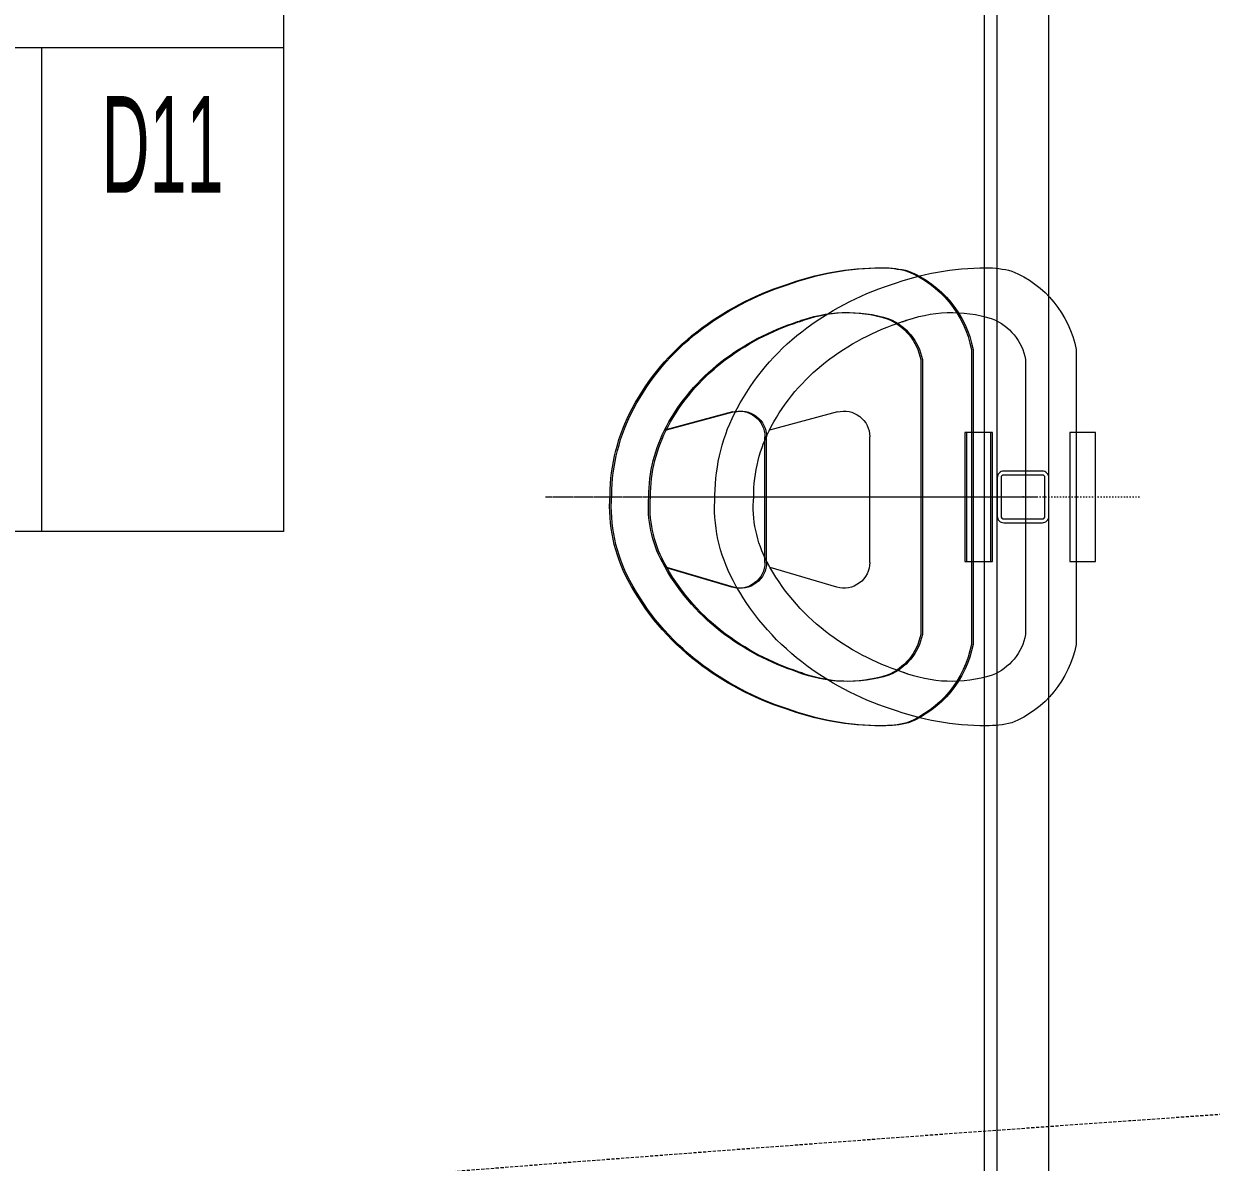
# Model space of a CAD drawing. Extents: x -1133 to 23780, y -1311 to 8245.
# Drawn here: x 10143.1 to 10235.1, y 2057.4 to 2145.7 of the extents above; entities that cross this region are included whole.
import ezdxf
from ezdxf.enums import TextEntityAlignment as Align

# ---------------------------------------------------------------- set-up
doc = ezdxf.new("R2010")
doc.units = 0
doc.header["$MEASUREMENT"] = 0
doc.linetypes.add('DOT2', pattern=[0.125, 0, -0.125])
doc.linetypes.add('HIDDEN', pattern=[0.375, 0.25, -0.125])
doc.layers.get('0').update_dxf_attribs({"color": 9, "lineweight": 9})
for name, color, linetype, lineweight in [('05V', 9, 'Continuous', 9), ('06D', 9, 'Continuous', 9), ('10', 9, 'Continuous', 9), ('11', 9, 'Continuous', 9), ('20', 9, 'DOT2', 9), ('21', 9, 'Continuous', 9), ('35', 9, 'Continuous', 9)]:
    doc.layers.add(name, color=color, linetype=linetype, lineweight=lineweight)
doc.styles.add('Arial', font='arial.ttf', dxfattribs={"height": 2.5})
doc.styles.add('MuuM_TEXT-STANDART', font='ARIALN.TTF')

# ---------------------------------------------------------------- blocks, each defined once
blk = doc.blocks.new('v-k-pisuar01-p-s')
at = {"linetype": 'DOT2'}
blk.add_line((0, -33), (0, 5), dxfattribs=at)
for p, q in [((-5.066, -16.001), (4.658, -16.001)), ((-6.985, -18.565), (-5.466, -23.728)), ((6.59, -18.516), (5.187, -23.777))]:
    blk.add_line(p, q)
blk.add_lwpolyline([(-5, -0.5), (-5, 1.5), (5, 1.5), (5, -0.5)], close=True)
for points in [[(11.423, 0), (-11.423, 0, 0.252384), (-17.514, -5.001, 0.055826), (-17.739, -7.001, 0.088182), (-16.424, -14.388, 0.087476), (-12.788, -21.275, 0.105521), (-6.475, -26.597, 0.141396), (0.132, -28, 0.121036), (6.866, -26.286, 0.105521), (12.811, -21.275, 0.087476), (16.446, -14.388, 0.088182), (17.761, -7.001, 0.066704), (17.514, -5.001, 0.252384), (11.423, 0)], [(13.568, -13.469, 0.172375), (13.813, -6.518, 0.252384), (10.656, -3.926), (-10.656, -3.926, 0.252384), (-13.813, -6.518, 0.172375), (-13.568, -13.469, 0.087476), (-10.419, -19.436, 0.105521), (-5.063, -23.95, 0.144004), (0.011, -25.001, 0.123151), (5.454, -23.639, 0.105521), (10.441, -19.436, 0.087476), (13.59, -13.469)]]:
    blk.add_lwpolyline(points, format="xyb")
for centre, radius, start, end in [((1.161, -7.48), 15.899, 200.65057, 202.1301), ((-1.138, -7.48), 15.899, 337.8699, 339.34943), ((-5.066, -18.001), 2, 90, 196.38954), ((4.658, -18.001), 2, 345.06858, 90)]:
    blk.add_arc(centre, radius, start, end)
blk = doc.blocks.new('A$C74064896')
at = {"layer": '05V', "xscale": -1, "rotation": 270}
blk.add_blockref('v-k-pisuar01-p-s', (-251.001, -121), dxfattribs=at)
blk = doc.blocks.new('0_roomno2-flat-2')
at = {"layer": '21'}
blk.add_lwpolyline([(96.875, -52.5), (0, -52.5), (0, 0), (96.875, 0)], close=True, dxfattribs=at)
for points in [[(0, -15), (96.875, -15)], [(78.125, -15), (78.125, -52.5)]]:
    blk.add_lwpolyline(points, dxfattribs=at)
at = {"layer": '21', "style": 'Arial'}
blk.add_attdef('ODANO', (0, 5.85), '', height=10, dxfattribs=at)
blk.add_attdef('MEKANADI', text='', height=10, dxfattribs=at).set_placement((1.75, -15), align=Align.BOTTOM_LEFT)
at = {"layer": '21', "style": 'MuuM_TEXT-STANDART', "width": 0.6}
for tag, p in [('YER01', (50, -22.5)), ('TAVAN01', (68.75, -22.5)), ('DUVAR01', (87.5, -22.5)), ('YER02', (50, -33.75)), ('TAVAN02', (68.75, -33.75)), ('DUVAR02', (87.5, -33.75)), ('YER03', (50, -45)), ('TAVAN03', (68.75, -45)), ('DUVAR03', (87.5, -45))]:
    blk.add_attdef(tag, text='', height=7.5, dxfattribs=at).set_placement(p, align=Align.MIDDLE_CENTER)
for tag, p in [('M2', (1.75, -24.375)), ('TEMIZTAVANYUKSEKLIGI', (9, -43.04))]:
    blk.add_attdef(tag, text='', height=7.5, dxfattribs=at).set_placement(p, align=Align.MIDDLE_LEFT)
blk = doc.blocks.new('Prf-40x40')
for points in [[(1.5, -2), (-1.5, -2, -0.414214), (-2, -1.5), (-2, 1.5, -0.414214), (-1.5, 2), (1.5, 2, -0.414214), (2, 1.5), (2, -1.5, -0.414214)], [(1.5, -1.7), (-1.5, -1.7, -0.414214), (-1.7, -1.5), (-1.7, 1.5, -0.414214), (-1.5, 1.7), (1.5, 1.7, -0.414214), (1.7, 1.5), (1.7, -1.5, -0.414214)]]:
    blk.add_lwpolyline(points, format="xyb", close=True)
blk.add_point((0, 0))

msp = doc.modelspace()

# ---------------------------------------------------------------- linework, layer by layer
at = {"layer": '06D'}
msp.add_lwpolyline([(9997.872, 2008.205), (9997.872, 2008.205, -0.009041), (10222.5, 2028.502), (10222.5, 2235), (10242.5, 2235), (10242.5, 2029.913)], format="xyb", dxfattribs=at)
at = {"layer": '11'}
for points in [[(10006.363, 2013.144, -0.008533), (10218.5, 2032.223), (10218.5, 2231), (10143.5, 2231), (10143.5, 2239), (10321.5, 2239), (10321.5, 2231), (10246.5, 2231), (10246.5, 2034.197)], [(10217.5, 2230), (10217.5, 2033.153, 0.008456), (10007.23, 2014.243, 0.008495)]]:
    msp.add_lwpolyline(points, format="xyb", dxfattribs=at)
at = {"layer": '20', "linetype": 'HIDDEN', "lineweight": 0}
msp.add_lwpolyline([(7129.5, 979.758, -0.152644), (10705.5, 2076.188, -0.10573)], format="xyb", dxfattribs=at)
at = {"layer": '35'}
msp.add_lwpolyline([(10217.5, 2230), (10217.5, 2033.153, 0.008456), (10007.23, 2014.243), (9996.682, 2110.545), (9996.712, 2230), (10052.5, 2230), (10052.5, 2240), (10142.5, 2240), (10142.5, 2230)], format="xyb", close=True, dxfattribs=at)

# ---------------------------------------------------------------- block references
for p in [(10467.5, 2230), (10467.629, 2230), (10475.629, 2230)]:
    msp.add_blockref('A$C74064896', p)
ref = msp.add_blockref('0_roomno2-flat-2', (10066.318, 2158.828))
ref.add_attrib('DUVAR01', 'D11', dxfattribs={"layer": '21', "height": 7.5, "style": 'MuuM_TEXT-STANDART', "width": 0.6}).set_placement((10153.818, 2136.328), align=Align.MIDDLE_CENTER)
at = {"layer": '10', "xscale": -1}
msp.add_blockref('Prf-40x40', (10220.5, 2109), dxfattribs=at)

doc.saveas('drawing.dxf')
